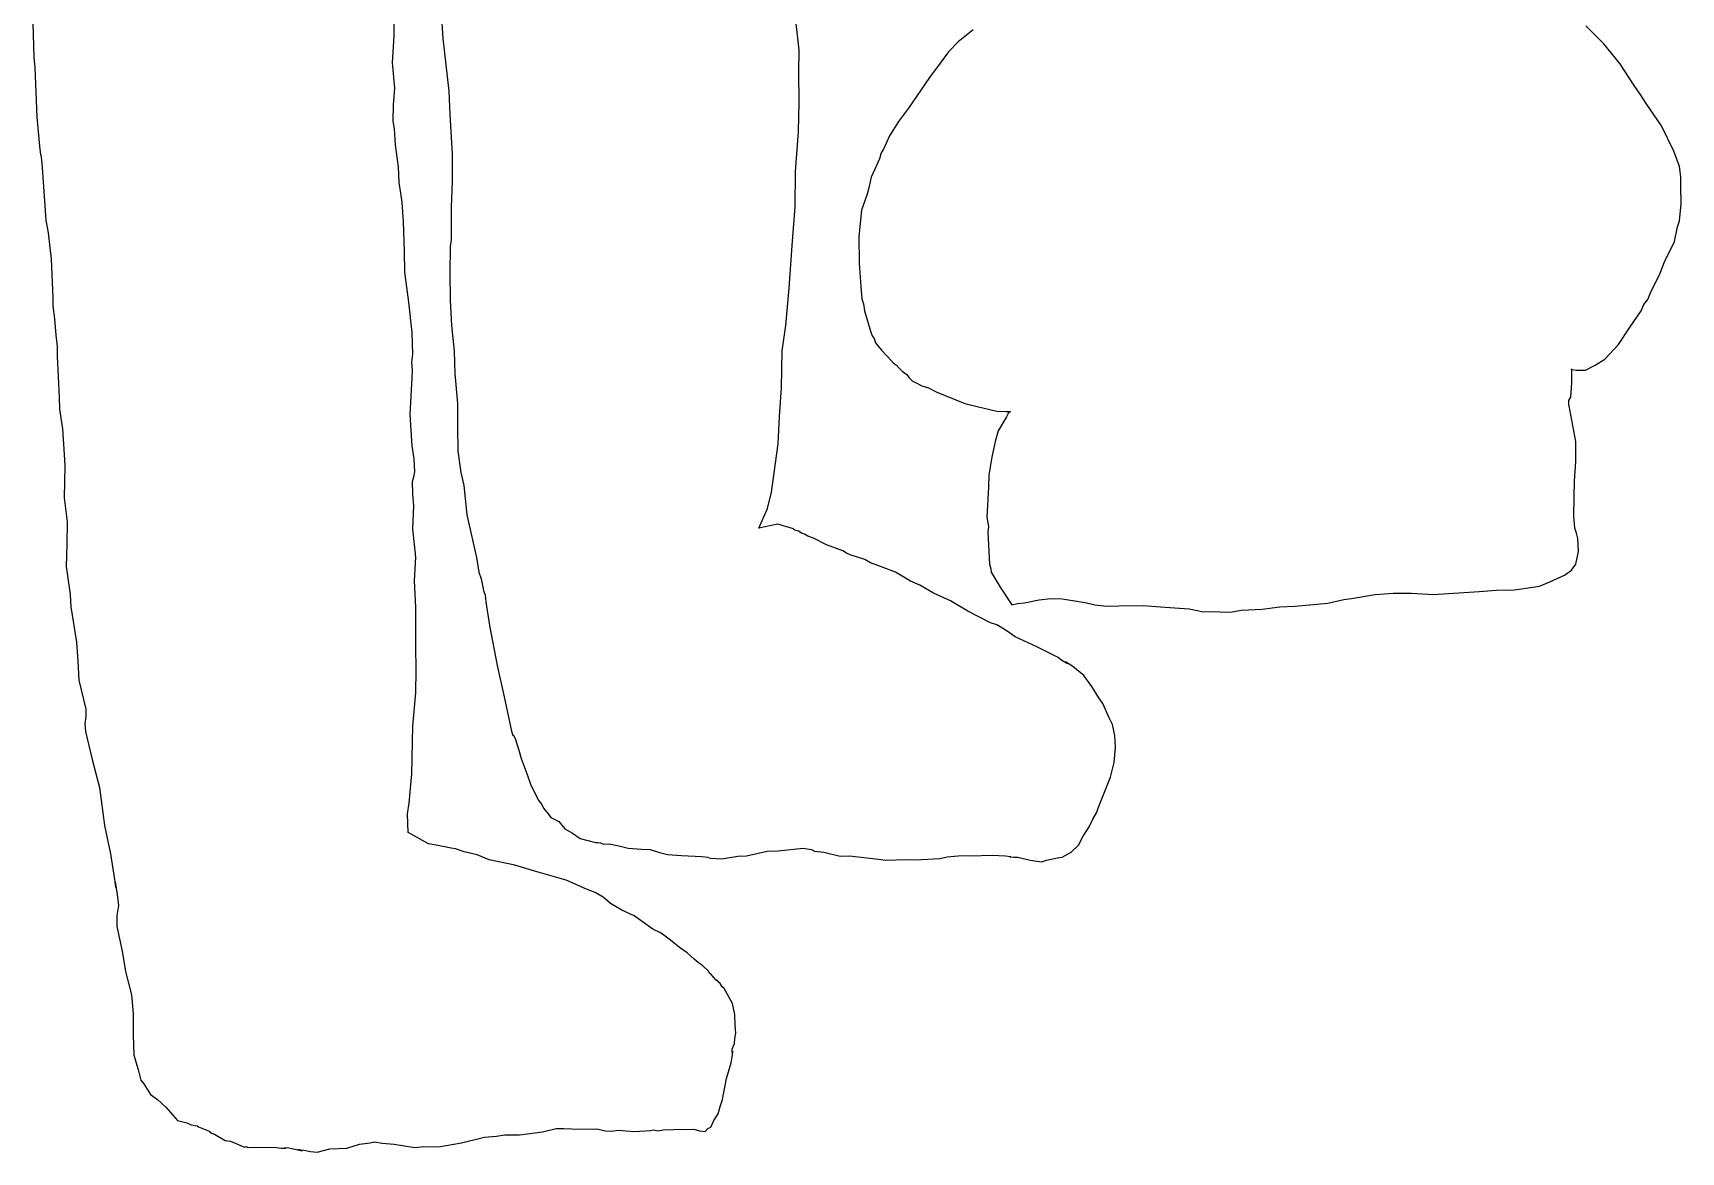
# Model space of a CAD drawing. Extents: x -2300 to 2026, y -6513 to 1502.
# Drawn here: x -2266.1 to -2106, y -3013.7 to -2904.9 of the extents above; entities that cross this region are included whole.
import ezdxf

# ---------------------------------------------------------------- set-up
doc = ezdxf.new("R2010")
doc.units = 0

msp = doc.modelspace()

# ---------------------------------------------------------------- linework, layer by layer
at = {"layer": 'Layer 1'}
for p, q in [((-2231.035717, -2905.226416), (-2231.057942, -2901.929086)), ((-2226.464792, -2902.926789), (-2226.312181, -2905.458319)), ((-2266.130548, -2904.012824), (-2266.043341, -2907.264014)), ((-2231.177322, -2907.788636), (-2231.035717, -2905.226416)), ((-2191.675385, -2906.60428), (-2192.005372, -2903.7197)), ((-2174.74677, -2904.607534), (-2176.21848, -2905.785244)), ((-2113.479237, -2905.972065), (-2115.207039, -2904.21574)), ((-2226.312181, -2905.458319), (-2225.712743, -2910.575349)), ((-2191.718565, -2908.76645), (-2191.675385, -2906.60428)), ((-2177.159363, -2906.766209), (-2177.98166, -2907.846234)), ((-2176.21848, -2905.785244), (-2177.159363, -2906.766209)), ((-2111.917329, -2907.87968), (-2113.479237, -2905.972065)), ((-2266.043341, -2907.264014), (-2265.935391, -2908.276204)), ((-2265.935391, -2908.276204), (-2265.742987, -2913.090334)), ((-2230.979838, -2910.284386), (-2231.177322, -2907.788636)), ((-2177.98166, -2907.846234), (-2179.01777, -2909.236664)), ((-2110.518009, -2910.03867), (-2111.917329, -2907.87968)), ((-2191.679036, -2911.639894), (-2191.718565, -2908.76645)), ((-2179.01777, -2909.236664), (-2181.03516, -2912.230464)), ((-2109.863749, -2910.954972), (-2110.518009, -2910.03867)), ((-2231.09009, -2911.89149), (-2230.979838, -2910.284386)), ((-2225.712743, -2910.575349), (-2225.60818, -2912.830229)), ((-2191.731265, -2914.51318), (-2191.679036, -2911.639894)), ((-2109.372896, -2911.772426), (-2109.863749, -2910.954972)), ((-2265.742987, -2913.090334), (-2265.497454, -2915.926234)), ((-2231.122713, -2913.497476), (-2231.09009, -2911.89149)), ((-2225.60818, -2912.830229), (-2225.403499, -2916.685729)), ((-2181.03516, -2912.230464), (-2182.02594, -2913.528744)), ((-2107.882976, -2913.947926), (-2109.372896, -2911.772426)), ((-2230.996772, -2914.222644), (-2231.122713, -2913.497476)), ((-2230.909566, -2915.789394), (-2230.996772, -2914.222644)), ((-2192.016802, -2918.38709), (-2191.731265, -2914.51318)), ((-2182.88893, -2914.912904), (-2183.488791, -2916.221424)), ((-2182.02594, -2913.528744), (-2182.88893, -2914.912904)), ((-2106.683046, -2916.401556), (-2107.882976, -2913.947926)), ((-2265.497454, -2915.926234), (-2265.409292, -2916.768676)), ((-2230.61535, -2917.932084), (-2230.909566, -2915.789394)), ((-2183.488791, -2916.221424), (-2183.706807, -2916.581045)), ((-2106.119803, -2917.906926), (-2106.683046, -2916.401556)), ((-2265.409292, -2916.768676), (-2265.386832, -2916.782051)), ((-2265.386832, -2916.782051), (-2265.362587, -2916.773123)), ((-2265.362587, -2916.773123), (-2265.269066, -2917.548654)), ((-2265.269066, -2917.548654), (-2264.891454, -2923.110174)), ((-2230.537033, -2919.450784), (-2230.61535, -2917.932084)), ((-2225.403499, -2916.685729), (-2225.390799, -2919.386159)), ((-2183.870213, -2917.153602), (-2184.688302, -2918.936462)), ((-2183.706807, -2916.581045), (-2183.870213, -2917.153602)), ((-2106.003334, -2918.884007), (-2106.119803, -2917.906926)), ((-2230.387597, -2920.488164), (-2230.537033, -2919.450784)), ((-2225.390799, -2919.386159), (-2225.494939, -2921.845509)), ((-2192.048128, -2921.80994), (-2192.016802, -2918.38709)), ((-2184.688302, -2918.936462), (-2184.872557, -2919.826387)), ((-2105.992592, -2919.869496), (-2106.003334, -2918.884007)), ((-2230.248321, -2921.378008), (-2230.387597, -2920.488164)), ((-2185.069512, -2920.588512), (-2185.615187, -2922.142992)), ((-2184.872557, -2919.826387), (-2185.069512, -2920.588512)), ((-2105.969599, -2921.525309), (-2105.992592, -2919.869496)), ((-2230.136138, -2923.256968), (-2230.248321, -2921.378008)), ((-2225.494939, -2921.845509), (-2225.499172, -2925.004839)), ((-2192.356525, -2925.5704), (-2192.048128, -2921.80994)), ((-2185.615187, -2922.142992), (-2185.871937, -2924.705156)), ((-2106.119803, -2923.173816), (-2105.969599, -2921.525309)), ((-2264.891454, -2923.110174), (-2264.663913, -2924.348844)), ((-2264.663913, -2924.348844), (-2264.365041, -2926.890954)), ((-2230.015277, -2926.117208), (-2230.136138, -2923.256968)), ((-2106.610233, -2925.185493), (-2106.301624, -2923.746373)), ((-2106.301624, -2923.746373), (-2106.119803, -2923.173816)), ((-2229.978024, -2928.177778), (-2230.015277, -2926.117208)), ((-2225.58278, -2925.66312), (-2225.630114, -2928.273939)), ((-2225.499172, -2925.004839), (-2225.58278, -2925.66312)), ((-2192.649894, -2929.7235), (-2192.356525, -2925.5704)), ((-2185.871937, -2924.705156), (-2185.833415, -2927.279072)), ((-2107.573525, -2927.148693), (-2106.610233, -2925.185493)), ((-2264.365041, -2926.890954), (-2264.194015, -2930.658824)), ((-2185.833415, -2927.279072), (-2185.669586, -2929.552362)), ((-2108.064378, -2928.424613), (-2107.573525, -2927.148693)), ((-2229.609672, -2931.090779), (-2229.978024, -2928.177778)), ((-2225.630114, -2928.273939), (-2225.597597, -2930.88556)), ((-2108.882467, -2929.994543), (-2108.064378, -2928.424613)), ((-2264.194015, -2930.658824), (-2264.198249, -2931.47649)), ((-2225.597597, -2930.88556), (-2225.446891, -2933.362026)), ((-2192.98221, -2933.35378), (-2192.649894, -2929.7235)), ((-2185.669586, -2929.552362), (-2185.578569, -2930.763092)), ((-2185.578569, -2930.763092), (-2185.415375, -2931.237436)), ((-2109.572709, -2931.319572), (-2109.190864, -2930.829142)), ((-2109.190864, -2930.829142), (-2108.882467, -2929.994543)), ((-2264.198249, -2931.47649), (-2264.02807, -2932.71008)), ((-2229.287993, -2934.010448), (-2229.609672, -2931.090779)), ((-2185.415375, -2931.237436), (-2185.306155, -2931.908206)), ((-2185.306155, -2931.908206), (-2184.706294, -2933.985496)), ((-2110.990866, -2933.560688), (-2109.845546, -2931.908638)), ((-2109.845546, -2931.908638), (-2109.572709, -2931.319572)), ((-2264.02807, -2932.71008), (-2263.922872, -2934.27366)), ((-2229.22026, -2936.131338), (-2229.287993, -2934.010448)), ((-2225.446891, -2933.362026), (-2225.1876, -2935.82944)), ((-2193.322146, -2935.82244), (-2192.98221, -2933.35378)), ((-2184.706294, -2933.985496), (-2184.569002, -2934.361521)), ((-2112.059172, -2935.183587), (-2110.990866, -2933.560688)), ((-2263.922872, -2934.27366), (-2263.793121, -2935.39866)), ((-2263.793121, -2935.39866), (-2263.776187, -2936.328932)), ((-2184.569002, -2934.361521), (-2184.397262, -2934.623246)), ((-2184.397262, -2934.623246), (-2184.252059, -2935.031973)), ((-2184.252059, -2935.031973), (-2183.683022, -2935.730286)), ((-2183.683022, -2935.730286), (-2183.052549, -2936.390023)), ((-2113.371476, -2936.602968), (-2112.059172, -2935.183587)), ((-2263.776187, -2936.328932), (-2263.572564, -2940.357152)), ((-2229.305985, -2936.915561), (-2229.22026, -2936.131338)), ((-2229.254973, -2937.677427), (-2229.305985, -2936.915561)), ((-2225.1876, -2935.82944), (-2225.118385, -2938.0532)), ((-2193.401944, -2939.3943), (-2193.322146, -2935.82244)), ((-2183.052549, -2936.390023), (-2182.506874, -2937.011263)), ((-2182.506874, -2937.011263), (-2182.216468, -2937.207689)), ((-2182.216468, -2937.207689), (-2181.944795, -2937.502619)), ((-2115.243662, -2937.682465), (-2114.298573, -2937.208121)), ((-2114.298573, -2937.208121), (-2113.371476, -2936.602968)), ((-2229.470872, -2941.983691), (-2229.263651, -2938.441041)), ((-2229.263651, -2938.441041), (-2229.254973, -2937.677427)), ((-2225.118385, -2938.0532), (-2224.860999, -2940.92403)), ((-2181.944795, -2937.502619), (-2181.652801, -2937.796755)), ((-2181.652801, -2937.796755), (-2181.198566, -2938.123779)), ((-2181.198566, -2938.123779), (-2180.981582, -2938.423684)), ((-2180.981582, -2938.423684), (-2180.653314, -2938.761529)), ((-2180.653314, -2938.761529), (-2180.362485, -2938.876252)), ((-2180.362485, -2938.876252), (-2179.74442, -2939.219998)), ((-2116.679392, -2940.317291), (-2116.570384, -2938.910131)), ((-2116.606579, -2937.634205), (-2116.606579, -2937.568589)), ((-2116.606579, -2937.568589), (-2116.598113, -2937.633782)), ((-2116.598113, -2937.634205), (-2116.606579, -2937.634205)), ((-2116.598113, -2937.633782), (-2116.170336, -2937.699399)), ((-2116.570384, -2937.847141), (-2116.598113, -2937.634205)), ((-2116.570384, -2938.910131), (-2116.570384, -2937.847141)), ((-2116.170336, -2937.699399), (-2115.243662, -2937.682465)), ((-2263.572564, -2940.357152), (-2263.553514, -2941.486812)), ((-2193.5844, -2942.18406), (-2193.401944, -2939.3943)), ((-2179.74442, -2939.219998), (-2179.108152, -2939.416212)), ((-2179.108152, -2939.416212), (-2178.363088, -2939.792554)), ((-2178.363088, -2939.792554), (-2175.564228, -2940.937034)), ((-2116.861213, -2940.627805), (-2116.679392, -2940.317291)), ((-2263.553514, -2941.486812), (-2263.267765, -2943.398152)), ((-2229.273176, -2945.046071), (-2229.470872, -2941.983691)), ((-2224.860999, -2940.92403), (-2224.87399, -2943.238387)), ((-2175.564228, -2940.937034), (-2174.364928, -2941.231673)), ((-2174.364928, -2941.231673), (-2172.474538, -2941.67342)), ((-2172.474538, -2941.67342), (-2171.566068, -2941.690354)), ((-2171.566068, -2941.690354), (-2171.238806, -2941.69882)), ((-2171.364826, -2941.913291), (-2171.511246, -2942.214227)), ((-2171.129824, -2941.707287), (-2171.364826, -2941.913291)), ((-2171.238806, -2941.69882), (-2171.129824, -2941.707287)), ((-2116.885211, -2941.01235), (-2116.861213, -2940.627805)), ((-2116.7884, -2941.495001), (-2116.885211, -2941.01235)), ((-2116.188962, -2944.619401), (-2116.7884, -2941.495001)), ((-2263.267765, -2943.398152), (-2263.109439, -2945.884382)), ((-2224.87399, -2943.238387), (-2224.826497, -2945.55528)), ((-2193.699335, -2944.84068), (-2193.5844, -2942.18406)), ((-2172.347327, -2943.588367), (-2172.638368, -2944.602887)), ((-2171.511246, -2942.214227), (-2172.347327, -2943.588367)), ((-2229.092996, -2946.301726), (-2229.273176, -2945.046071)), ((-2194.372221, -2949.53226), (-2193.699335, -2944.84068)), ((-2172.638368, -2944.602887), (-2172.946765, -2946.156727)), ((-2116.18465, -2946.55122), (-2116.188962, -2944.619401)), ((-2263.109439, -2945.884382), (-2263.02181, -2946.984202)), ((-2229.016002, -2947.562781), (-2229.092996, -2946.301726)), ((-2224.826497, -2945.55528), (-2224.545193, -2947.63998)), ((-2172.946765, -2946.156727), (-2173.237806, -2947.890487)), ((-2116.334165, -2948.479551), (-2116.18465, -2946.55122)), ((-2263.02181, -2946.984202), (-2263.094411, -2950.083202)), ((-2229.25455, -2948.51041), (-2229.120195, -2948.046676)), ((-2229.226505, -2949.693513), (-2229.25455, -2948.51041)), ((-2229.120195, -2948.046676), (-2229.016002, -2947.562781)), ((-2224.545193, -2947.63998), (-2224.260502, -2948.88944)), ((-2173.237806, -2947.890487), (-2173.254739, -2949.035597)), ((-2116.351098, -2950.001011), (-2116.334165, -2948.479551)), ((-2263.094411, -2950.083202), (-2262.815435, -2952.429522)), ((-2229.103844, -2950.86519), (-2229.226505, -2949.693513)), ((-2224.260502, -2948.88944), (-2223.96671, -2951.75878)), ((-2194.759277, -2951.139888), (-2194.372221, -2949.53226)), ((-2173.254739, -2949.035597), (-2173.436137, -2952.012677)), ((-2116.387293, -2951.881871), (-2116.351098, -2950.001011)), ((-2229.216662, -2953.10504), (-2229.103844, -2950.86519)), ((-2223.96671, -2951.75878), (-2223.024161, -2955.89664)), ((-2195.599881, -2953.03406), (-2194.759277, -2951.139888)), ((-2262.815435, -2952.429522), (-2262.852821, -2954.604971)), ((-2228.91525, -2955.84696), (-2229.216662, -2953.10504)), ((-2195.597765, -2953.031944), (-2195.599881, -2953.03406)), ((-2193.738275, -2952.664915), (-2195.597765, -2953.031944)), ((-2192.212375, -2953.096714), (-2193.738275, -2952.664915)), ((-2192.097864, -2953.223502), (-2192.212375, -2953.096714)), ((-2191.730412, -2953.323408), (-2192.097864, -2953.223502)), ((-2191.394075, -2953.555817), (-2191.730412, -2953.323408)), ((-2173.436137, -2952.012677), (-2173.272731, -2952.879238)), ((-2173.272731, -2952.879238), (-2173.327553, -2953.43592)), ((-2116.2967, -2953.043071), (-2116.387293, -2951.881871)), ((-2116.115039, -2953.533555), (-2116.2967, -2953.043071)), ((-2262.852821, -2954.604971), (-2262.899255, -2956.781372)), ((-2191.137112, -2953.61212), (-2191.394075, -2953.555817)), ((-2190.819825, -2953.812991), (-2191.137112, -2953.61212)), ((-2190.284733, -2954.02127), (-2190.819825, -2953.812991)), ((-2189.021933, -2954.676165), (-2190.284733, -2954.02127)), ((-2187.435493, -2955.252955), (-2189.021933, -2954.676165)), ((-2173.327553, -2953.43592), (-2173.199918, -2955.93845)), ((-2115.987668, -2954.040865), (-2116.115039, -2953.533555)), ((-2115.921999, -2955.308983), (-2115.987668, -2954.040865)), ((-2229.04733, -2958.17359), (-2228.91525, -2955.84696)), ((-2223.024161, -2955.89664), (-2222.78773, -2957.3112)), ((-2187.085266, -2955.479174), (-2187.435493, -2955.252955)), ((-2186.729799, -2955.634589), (-2187.085266, -2955.479174)), ((-2185.274809, -2956.102159), (-2186.729799, -2955.634589)), ((-2184.734426, -2956.424738), (-2185.274809, -2956.102159)), ((-2183.520575, -2956.858389), (-2184.734426, -2956.424738)), ((-2173.199918, -2955.93845), (-2173.182985, -2956.543603)), ((-2173.182985, -2956.543603), (-2173.037782, -2957.001437)), ((-2116.614353, -2957.126087), (-2116.205896, -2956.543605)), ((-2116.205896, -2956.543605), (-2115.921999, -2955.308983)), ((-2262.899255, -2956.781372), (-2262.515293, -2959.473132)), ((-2222.78773, -2957.3112), (-2222.580297, -2957.958263)), ((-2222.580297, -2957.958263), (-2222.354449, -2959.095333)), ((-2182.316566, -2957.329187), (-2183.520575, -2956.858389)), ((-2180.845906, -2958.205484), (-2182.316566, -2957.329187)), ((-2173.037782, -2957.001437), (-2173.020848, -2957.312163)), ((-2173.020848, -2957.312163), (-2172.148572, -2958.768213)), ((-2118.713716, -2958.244765), (-2117.279468, -2957.609846)), ((-2117.279468, -2957.609846), (-2116.614353, -2957.126087)), ((-2262.515293, -2959.473132), (-2262.461741, -2960.679632)), ((-2228.912287, -2960.73136), (-2229.04733, -2958.17359)), ((-2222.354449, -2959.095333), (-2222.172416, -2959.563327)), ((-2222.172416, -2959.563327), (-2222.11061, -2960.215258)), ((-2179.939552, -2958.595584), (-2180.845906, -2958.205484)), ((-2178.618542, -2959.346363), (-2179.939552, -2958.595584)), ((-2176.952092, -2960.116404), (-2178.618542, -2959.346363)), ((-2172.148572, -2958.768213), (-2171.003462, -2960.501973)), ((-2137.979127, -2959.880308), (-2135.707527, -2959.488091)), ((-2135.707527, -2959.488091), (-2133.938397, -2959.354372)), ((-2133.938397, -2959.354372), (-2132.163387, -2959.373368)), ((-2132.163387, -2959.373368), (-2130.073187, -2959.488091)), ((-2130.073187, -2959.488091), (-2125.602167, -2959.209539)), ((-2125.602167, -2959.209539), (-2123.911807, -2959.078941)), ((-2123.911807, -2959.078941), (-2122.143442, -2959.018537)), ((-2122.143442, -2959.018537), (-2120.385877, -2958.784302)), ((-2120.385877, -2958.784302), (-2119.713626, -2958.670214)), ((-2119.713626, -2958.670214), (-2118.713716, -2958.244765)), ((-2262.461741, -2960.679632), (-2261.889608, -2964.134872)), ((-2228.916521, -2964.55066), (-2228.912287, -2960.73136)), ((-2222.11061, -2960.215258), (-2221.766441, -2962.509928)), ((-2175.276122, -2961.115468), (-2176.952092, -2960.116404)), ((-2173.086222, -2962.241738), (-2175.276122, -2961.115468)), ((-2171.003462, -2960.501973), (-2170.440219, -2960.371375)), ((-2170.440219, -2960.371375), (-2169.785959, -2960.305758)), ((-2169.785959, -2960.305758), (-2168.349809, -2959.995032)), ((-2168.349809, -2959.995032), (-2167.228142, -2959.875921)), ((-2167.228142, -2959.875921), (-2166.098558, -2959.913991)), ((-2166.098558, -2959.913991), (-2163.860799, -2960.256651)), ((-2163.860799, -2960.256651), (-2162.951694, -2960.485462)), ((-2162.951694, -2960.485462), (-2161.768887, -2960.60933)), ((-2161.768887, -2960.60933), (-2160.589792, -2960.595502)), ((-2160.589792, -2960.595502), (-2158.226464, -2960.551079)), ((-2158.226464, -2960.551079), (-2156.554094, -2960.698399)), ((-2156.554094, -2960.698399), (-2153.755444, -2960.878315)), ((-2153.755444, -2960.878315), (-2152.374114, -2961.156232)), ((-2152.374114, -2961.156232), (-2151.701863, -2961.123635)), ((-2151.701863, -2961.123635), (-2149.738663, -2961.205338)), ((-2149.738663, -2961.205338), (-2148.702983, -2961.008912)), ((-2148.702983, -2961.008912), (-2146.666963, -2960.910911)), ((-2146.666963, -2960.910911), (-2144.958603, -2960.681888)), ((-2144.958603, -2960.681888), (-2143.486253, -2960.632781)), ((-2143.486253, -2960.632781), (-2140.287553, -2960.338777)), ((-2140.287553, -2960.338777), (-2138.724403, -2959.978521)), ((-2138.724403, -2959.978521), (-2137.979127, -2959.880308)), ((-2221.766441, -2962.509928), (-2221.033865, -2966.393998)), ((-2172.459691, -2962.446207), (-2173.086222, -2962.241738)), ((-2171.55022, -2962.993867), (-2172.459691, -2962.446207)), ((-2261.889608, -2964.134872), (-2261.778616, -2965.981368)), ((-2228.883871, -2966.803791), (-2228.916521, -2964.55066)), ((-2170.669001, -2963.588357), (-2171.55022, -2962.993867)), ((-2168.577872, -2964.567556), (-2170.669001, -2963.588357)), ((-2166.516751, -2965.604057), (-2168.577872, -2964.567556)), ((-2261.778616, -2965.981368), (-2261.660162, -2967.824842)), ((-2166.141044, -2965.900813), (-2166.516751, -2965.604057)), ((-2165.584886, -2966.240557), (-2166.141044, -2965.900813)), ((-2165.063454, -2966.497076), (-2165.77511, -2966.03827)), ((-2165.77511, -2966.03827), (-2165.705914, -2966.11957)), ((-2165.705914, -2966.11957), (-2165.584886, -2966.240557)), ((-2228.933454, -2969.05597), (-2228.883871, -2966.803791)), ((-2221.033865, -2966.393998), (-2220.333886, -2969.427808)), ((-2164.010624, -2967.372738), (-2165.063454, -2966.497076)), ((-2163.218652, -2968.414237), (-2164.010624, -2967.372738)), ((-2261.660162, -2967.824842), (-2260.976692, -2970.624332)), ((-2229.221955, -2972.28112), (-2228.933454, -2969.05597)), ((-2162.543994, -2969.542098), (-2163.218652, -2968.414237)), ((-2260.976692, -2970.624332), (-2261.003257, -2971.344844)), ((-2220.333886, -2969.427808), (-2219.62163, -2972.772338)), ((-2162.15982, -2970.067453), (-2162.543994, -2969.542098)), ((-2161.559535, -2971.468263), (-2162.15982, -2970.067453)), ((-2261.003257, -2971.344844), (-2261.10221, -2972.049482)), ((-2261.10221, -2972.049482), (-2261.027916, -2972.801743)), ((-2229.326306, -2976.90412), (-2229.221955, -2972.28112)), ((-2161.225526, -2972.110246), (-2161.559535, -2971.468263)), ((-2161.009203, -2973.200594), (-2161.225526, -2972.110246)), ((-2261.027916, -2972.801743), (-2260.375376, -2975.525117)), ((-2219.62163, -2972.772338), (-2219.485968, -2973.201653)), ((-2219.485968, -2973.201653), (-2219.478517, -2973.170932)), ((-2219.478517, -2973.170932), (-2219.458485, -2973.117707)), ((-2219.458485, -2973.117707), (-2219.285081, -2973.479514)), ((-2219.285081, -2973.479514), (-2218.913607, -2974.611084)), ((-2160.91988, -2974.357296), (-2161.009203, -2973.200594)), ((-2260.375376, -2975.525117), (-2259.674736, -2978.236903)), ((-2218.913607, -2974.611084), (-2218.699613, -2975.43764)), ((-2218.699613, -2975.43764), (-2218.094037, -2976.98555)), ((-2161.06851, -2975.817945), (-2160.91988, -2974.357296)), ((-2229.557022, -2979.76754), (-2229.326306, -2976.90412)), ((-2218.094037, -2976.98555), (-2217.744576, -2978.01975)), ((-2162.50166, -2979.984436), (-2161.429149, -2977.243811)), ((-2161.429149, -2977.243811), (-2161.06851, -2975.817945)), ((-2259.674736, -2978.236903), (-2259.182824, -2981.941273)), ((-2217.744576, -2978.01975), (-2216.975805, -2979.54502)), ((-2229.740748, -2980.80428), (-2229.557022, -2979.76754)), ((-2216.975805, -2979.54502), (-2216.688786, -2979.910144)), ((-2216.688786, -2979.910144), (-2216.529825, -2980.264473)), ((-2216.529825, -2980.264473), (-2216.054846, -2980.786018)), ((-2162.783176, -2980.715742), (-2162.50166, -2979.984436)), ((-2259.182824, -2981.941273), (-2258.586773, -2984.674513)), ((-2229.68, -2982.61), (-2229.740748, -2980.80428)), ((-2216.054846, -2980.786018), (-2215.804022, -2981.152624)), ((-2215.804022, -2981.152624), (-2215.024668, -2981.548228)), ((-2215.024668, -2981.548228), (-2214.433697, -2982.245456)), ((-2164.059098, -2982.974854), (-2163.475747, -2982.0685)), ((-2163.475747, -2982.0685), (-2163.141103, -2981.318567)), ((-2163.141103, -2981.318567), (-2162.783176, -2980.715742)), ((-2227.702988, -2983.718026), (-2229.682488, -2982.608896)), ((-2229.682488, -2982.608896), (-2229.68, -2982.61)), ((-2226.939085, -2983.833807), (-2227.702988, -2983.718026)), ((-2214.433697, -2982.245456), (-2213.707259, -2982.69186)), ((-2213.707259, -2982.69186), (-2212.942086, -2983.185888)), ((-2212.942086, -2983.185888), (-2211.453436, -2983.58636)), ((-2211.453436, -2983.58636), (-2211.237748, -2983.591202)), ((-2211.237748, -2983.591202), (-2210.996661, -2983.633985)), ((-2210.996661, -2983.633985), (-2210.66498, -2983.752306)), ((-2210.66498, -2983.752306), (-2210.119728, -2983.731139)), ((-2210.119728, -2983.731139), (-2209.210279, -2983.909759)), ((-2164.516297, -2983.844378), (-2164.059098, -2982.974854)), ((-2258.586773, -2984.674513), (-2258.222707, -2987.170693)), ((-2225.505255, -2984.150248), (-2226.939085, -2983.833807)), ((-2225.051866, -2984.194487), (-2225.505255, -2984.150248)), ((-2224.231872, -2984.499074), (-2225.051866, -2984.194487)), ((-2222.968652, -2984.799216), (-2224.231872, -2984.499074)), ((-2221.800892, -2985.26848), (-2222.968652, -2984.799216)), ((-2219.307462, -2985.792777), (-2221.800892, -2985.26848)), ((-2209.210279, -2983.909759), (-2208.303848, -2984.135209)), ((-2208.303848, -2984.135209), (-2207.007608, -2984.24845)), ((-2207.007608, -2984.24845), (-2206.152477, -2984.265383)), ((-2206.152477, -2984.265383), (-2205.230672, -2984.573357)), ((-2205.230672, -2984.573357), (-2204.459784, -2984.756025)), ((-2204.459784, -2984.756025), (-2203.110414, -2984.851275)), ((-2203.110414, -2984.851275), (-2201.141924, -2984.95478)), ((-2201.141924, -2984.95478), (-2200.517773, -2984.99841)), ((-2200.517773, -2984.99841), (-2200.557507, -2985.032736)), ((-2200.557507, -2985.032736), (-2200.24446, -2985.115858)), ((-2200.24446, -2985.115858), (-2199.2056, -2985.173855)), ((-2199.2056, -2985.173855), (-2197.63292, -2984.916469)), ((-2197.63292, -2984.916469), (-2196.779271, -2984.883449)), ((-2196.779271, -2984.883449), (-2194.777121, -2984.445724)), ((-2194.777121, -2984.445724), (-2193.724501, -2984.38815)), ((-2193.724501, -2984.38815), (-2191.296691, -2984.146639)), ((-2191.296691, -2984.146639), (-2190.472675, -2984.278084)), ((-2190.472675, -2984.278084), (-2190.194758, -2984.431119)), ((-2190.194758, -2984.431119), (-2189.280784, -2984.54309)), ((-2189.280784, -2984.54309), (-2187.701964, -2984.906944)), ((-2187.701964, -2984.906944), (-2186.775079, -2984.887895)), ((-2186.775079, -2984.887895), (-2183.961619, -2985.204124)), ((-2183.961619, -2985.204124), (-2183.302914, -2985.309322)), ((-2183.302914, -2985.309322), (-2181.213984, -2985.228677)), ((-2181.213984, -2985.228677), (-2180.37621, -2985.261485)), ((-2180.37621, -2985.261485), (-2178.01592, -2985.153324)), ((-2178.01592, -2985.153324), (-2177.276782, -2984.993728)), ((-2177.276782, -2984.993728), (-2176.207442, -2984.886413)), ((-2176.207442, -2984.886413), (-2175.508495, -2984.854954)), ((-2175.508495, -2984.854954), (-2175.025292, -2984.890646)), ((-2175.025292, -2984.890646), (-2172.918582, -2984.80852)), ((-2172.918582, -2984.80852), (-2171.606892, -2984.872232)), ((-2171.606892, -2984.872232), (-2171.098547, -2984.93965)), ((-2171.138026, -2984.966449), (-2171.210326, -2984.983287)), ((-2171.210326, -2984.983287), (-2170.800445, -2985.020822)), ((-2171.098547, -2984.93965), (-2171.138026, -2984.966449)), ((-2170.800445, -2985.020822), (-2170.418388, -2985.022938)), ((-2170.418388, -2985.022938), (-2169.230123, -2985.308079)), ((-2169.230123, -2985.308079), (-2168.073128, -2985.455583)), ((-2168.073128, -2985.455583), (-2167.643234, -2985.291542)), ((-2167.643234, -2985.291542), (-2166.578344, -2985.069928)), ((-2166.578344, -2985.069928), (-2166.108657, -2985.002618)), ((-2166.108657, -2985.002618), (-2165.242466, -2984.520575)), ((-2165.242466, -2984.520575), (-2164.516297, -2983.844378)), ((-2217.260012, -2986.404703), (-2219.307462, -2985.792777)), ((-2214.297962, -2987.236339), (-2217.260012, -2986.404703)), ((-2258.222707, -2987.170693), (-2258.081777, -2987.959427)), ((-2258.123647, -2987.622707), (-2258.147102, -2987.425844)), ((-2258.147102, -2987.425844), (-2257.950928, -2988.634153)), ((-2258.081777, -2987.959427), (-2258.123647, -2987.622707)), ((-2212.326932, -2988.113483), (-2214.297962, -2987.236339)), ((-2211.488471, -2988.456063), (-2212.326932, -2988.113483)), ((-2210.705572, -2988.90977), (-2211.488471, -2988.456063)), ((-2257.833665, -2989.694603), (-2257.96622, -2990.681788)), ((-2257.950928, -2988.634153), (-2257.833665, -2989.694603)), ((-2210.010249, -2989.522966), (-2210.705572, -2988.90977)), ((-2208.887594, -2990.152991), (-2210.010249, -2989.522966)), ((-2207.720019, -2990.704276), (-2208.887594, -2990.152991)), ((-2257.96622, -2990.681788), (-2257.98162, -2991.758343)), ((-2257.98162, -2991.758343), (-2257.469388, -2994.158213)), ((-2206.801629, -2991.363532), (-2207.720019, -2990.704276)), ((-2205.884029, -2992.024856), (-2206.801629, -2991.363532)), ((-2205.066152, -2992.413686), (-2205.884029, -2992.024856)), ((-2204.163158, -2993.063395), (-2205.066152, -2992.413686)), ((-2203.312712, -2993.784226), (-2204.163158, -2993.063395)), ((-2257.469388, -2994.158213), (-2257.153794, -2996.129883)), ((-2202.540766, -2994.315296), (-2203.312712, -2993.784226)), ((-2201.884178, -2994.918967), (-2202.540766, -2994.315296)), ((-2201.462539, -2995.269063), (-2201.884178, -2994.918967)), ((-2257.153794, -2996.129883), (-2256.557108, -2998.396403)), ((-2201.05741, -2995.538937), (-2201.462539, -2995.269063)), ((-2200.484642, -2996.092444), (-2201.05741, -2995.538937)), ((-2200.418391, -2996.246325), (-2200.484642, -2996.092444)), ((-2200.22006, -2996.407403), (-2200.418391, -2996.246325)), ((-2199.781276, -2996.937626), (-2200.22006, -2996.407403)), ((-2199.360272, -2997.287933), (-2199.781276, -2996.937626)), ((-2199.168714, -2997.600352), (-2199.360272, -2997.287933)), ((-2198.967208, -2997.77667), (-2199.168714, -2997.600352)), ((-2198.138536, -2999.24711), (-2198.967208, -2997.77667)), ((-2256.557108, -2998.396403), (-2256.37698, -3000.244673)), ((-2197.922027, -3000.300885), (-2198.138536, -2999.24711)), ((-2256.37698, -3000.244673), (-2256.378276, -3002.250843)), ((-2197.883478, -3001.3807), (-2197.922027, -3000.300885)), ((-2197.829926, -3002.120684), (-2197.883478, -3001.3807)), ((-2256.378276, -3002.250843), (-2256.342901, -3004.256383)), ((-2197.948883, -3003.111492), (-2197.934066, -3002.625084)), ((-2197.934066, -3002.625084), (-2197.829926, -3002.120684)), ((-2256.342901, -3004.256383), (-2255.903059, -3005.636873)), ((-2198.280986, -3004.994473), (-2198.156315, -3004.219352)), ((-2198.192748, -3003.986288), (-2198.171132, -3003.672407)), ((-2198.153405, -3003.927941), (-2198.192748, -3003.986288)), ((-2198.171132, -3003.672407), (-2198.087312, -3003.416635)), ((-2198.156315, -3004.219352), (-2198.119221, -3003.878563)), ((-2198.119221, -3003.878563), (-2198.153405, -3003.927941)), ((-2198.087312, -3003.416635), (-2197.948883, -3003.111492)), ((-2255.903059, -3005.636873), (-2255.640593, -3006.685463)), ((-2198.739455, -3006.519313), (-2198.280986, -3004.994473)), ((-2255.640593, -3006.685463), (-2255.365216, -3007.047835)), ((-2255.365216, -3007.047835), (-2254.69741, -3008.082885)), ((-2199.110717, -3008.576703), (-2198.739455, -3006.519313)), ((-2254.69741, -3008.082885), (-2254.026852, -3008.567388)), ((-2254.026852, -3008.567388), (-2253.213631, -3009.307161)), ((-2253.213631, -3009.307161), (-2252.086721, -3010.601501)), ((-2199.540399, -3009.96248), (-2199.314975, -3009.134231)), ((-2199.314975, -3009.134231), (-2199.110717, -3008.576703)), ((-2252.086721, -3010.601501), (-2251.169149, -3010.83645)), ((-2251.169149, -3010.83645), (-2250.759152, -3011.039014)), ((-2200.2698, -3011.24052), (-2199.949549, -3010.61039)), ((-2199.949549, -3010.61039), (-2199.540399, -3009.96248)), ((-2250.759152, -3011.039014), (-2250.165006, -3011.138285)), ((-2250.165006, -3011.138285), (-2250.053035, -3011.232688)), ((-2250.053035, -3011.232688), (-2249.233676, -3011.537699)), ((-2249.233676, -3011.537699), (-2249.02209, -3011.629219)), ((-2249.02209, -3011.629219), (-2248.866859, -3011.798683)), ((-2248.866859, -3011.798683), (-2248.486919, -3011.940288)), ((-2248.486919, -3011.940288), (-2247.460969, -3012.537398)), ((-2247.460969, -3012.537398), (-2246.948102, -3012.603227)), ((-2246.948102, -3012.603227), (-2245.812942, -3013.09535)), ((-2224.47949, -3012.77068), (-2222.249852, -3012.23662)), ((-2222.249852, -3012.23662), (-2221.085692, -3012.123167)), ((-2221.085692, -3012.123167), (-2220.274376, -3012.012889)), ((-2220.274376, -3012.012889), (-2218.853886, -3011.981774)), ((-2218.853886, -3011.981774), (-2216.608106, -3011.721001)), ((-2216.608106, -3011.721001), (-2215.301066, -3011.39567)), ((-2215.301066, -3011.39567), (-2214.532136, -3011.368233)), ((-2214.532136, -3011.368233), (-2213.779396, -3011.410487)), ((-2213.779396, -3011.410487), (-2211.696386, -3011.448798)), ((-2211.696386, -3011.448798), (-2211.333802, -3011.410275)), ((-2211.333802, -3011.410275), (-2210.49751, -3011.611993)), ((-2210.49751, -3011.611993), (-2209.883467, -3011.624693)), ((-2209.883467, -3011.624693), (-2209.270271, -3011.536852)), ((-2209.270271, -3011.536852), (-2207.707961, -3011.6611)), ((-2207.707961, -3011.6611), (-2206.115811, -3011.562887)), ((-2206.115811, -3011.562887), (-2205.82731, -3011.52267)), ((-2205.82731, -3011.52267), (-2205.40038, -3011.621518)), ((-2205.40038, -3011.621518), (-2204.88328, -3011.519283)), ((-2204.88328, -3011.519283), (-2203.87384, -3011.469542)), ((-2203.87384, -3011.469542), (-2201.9172, -3011.432924)), ((-2201.9172, -3011.432924), (-2201.352607, -3011.61837)), ((-2201.352607, -3011.61837), (-2200.79452, -3011.67761)), ((-2200.79452, -3011.67761), (-2200.535652, -3011.393343)), ((-2200.535652, -3011.393343), (-2200.2698, -3011.24052)), ((-2245.812942, -3013.09535), (-2245.588364, -3013.201183)), ((-2245.588364, -3013.201183), (-2245.363151, -3013.123078)), ((-2245.363151, -3013.123078), (-2245.290338, -3013.208802)), ((-2245.290338, -3013.208802), (-2244.840548, -3013.236531)), ((-2244.840548, -3013.236531), (-2244.516276, -3013.189117)), ((-2244.516276, -3013.189117), (-2242.469256, -3013.234202)), ((-2242.469256, -3013.234202), (-2242.012481, -3013.294315)), ((-2242.012481, -3013.294315), (-2241.554376, -3013.29415)), ((-2241.683453, -3013.259847), (-2241.411561, -3013.241822)), ((-2241.587879, -3013.279975), (-2241.683453, -3013.259847)), ((-2241.554376, -3013.29415), (-2241.587879, -3013.279975)), ((-2241.411561, -3013.241822), (-2240.814451, -3013.35718)), ((-2240.814451, -3013.35718), (-2239.967846, -3013.536141)), ((-2240.13061, -3013.489022), (-2240.383148, -3013.409478)), ((-2240.383148, -3013.409478), (-2239.805861, -3013.491165)), ((-2239.967846, -3013.536141), (-2240.13061, -3013.489022)), ((-2239.805861, -3013.491165), (-2239.166444, -3013.627055)), ((-2239.166444, -3013.627055), (-2238.511311, -3013.668964)), ((-2238.511311, -3013.668964), (-2237.275601, -3013.357815)), ((-2237.275601, -3013.357815), (-2235.637941, -3013.300454)), ((-2235.637941, -3013.300454), (-2234.383181, -3012.902522)), ((-2234.383181, -3012.902522), (-2233.354271, -3012.765362)), ((-2233.354271, -3012.765362), (-2232.926282, -3012.680695)), ((-2232.926282, -3012.680695), (-2232.179948, -3012.800075)), ((-2232.179948, -3012.800075), (-2231.032088, -3012.890033)), ((-2231.032088, -3012.890033), (-2229.019988, -3013.225524)), ((-2229.019988, -3013.225524), (-2228.151522, -3013.120749)), ((-2228.151522, -3013.120749), (-2226.736112, -3013.157579)), ((-2226.736112, -3013.157579), (-2224.47949, -3012.77068))]:
    msp.add_line(p, q, dxfattribs=at)

doc.saveas('drawing.dxf')
